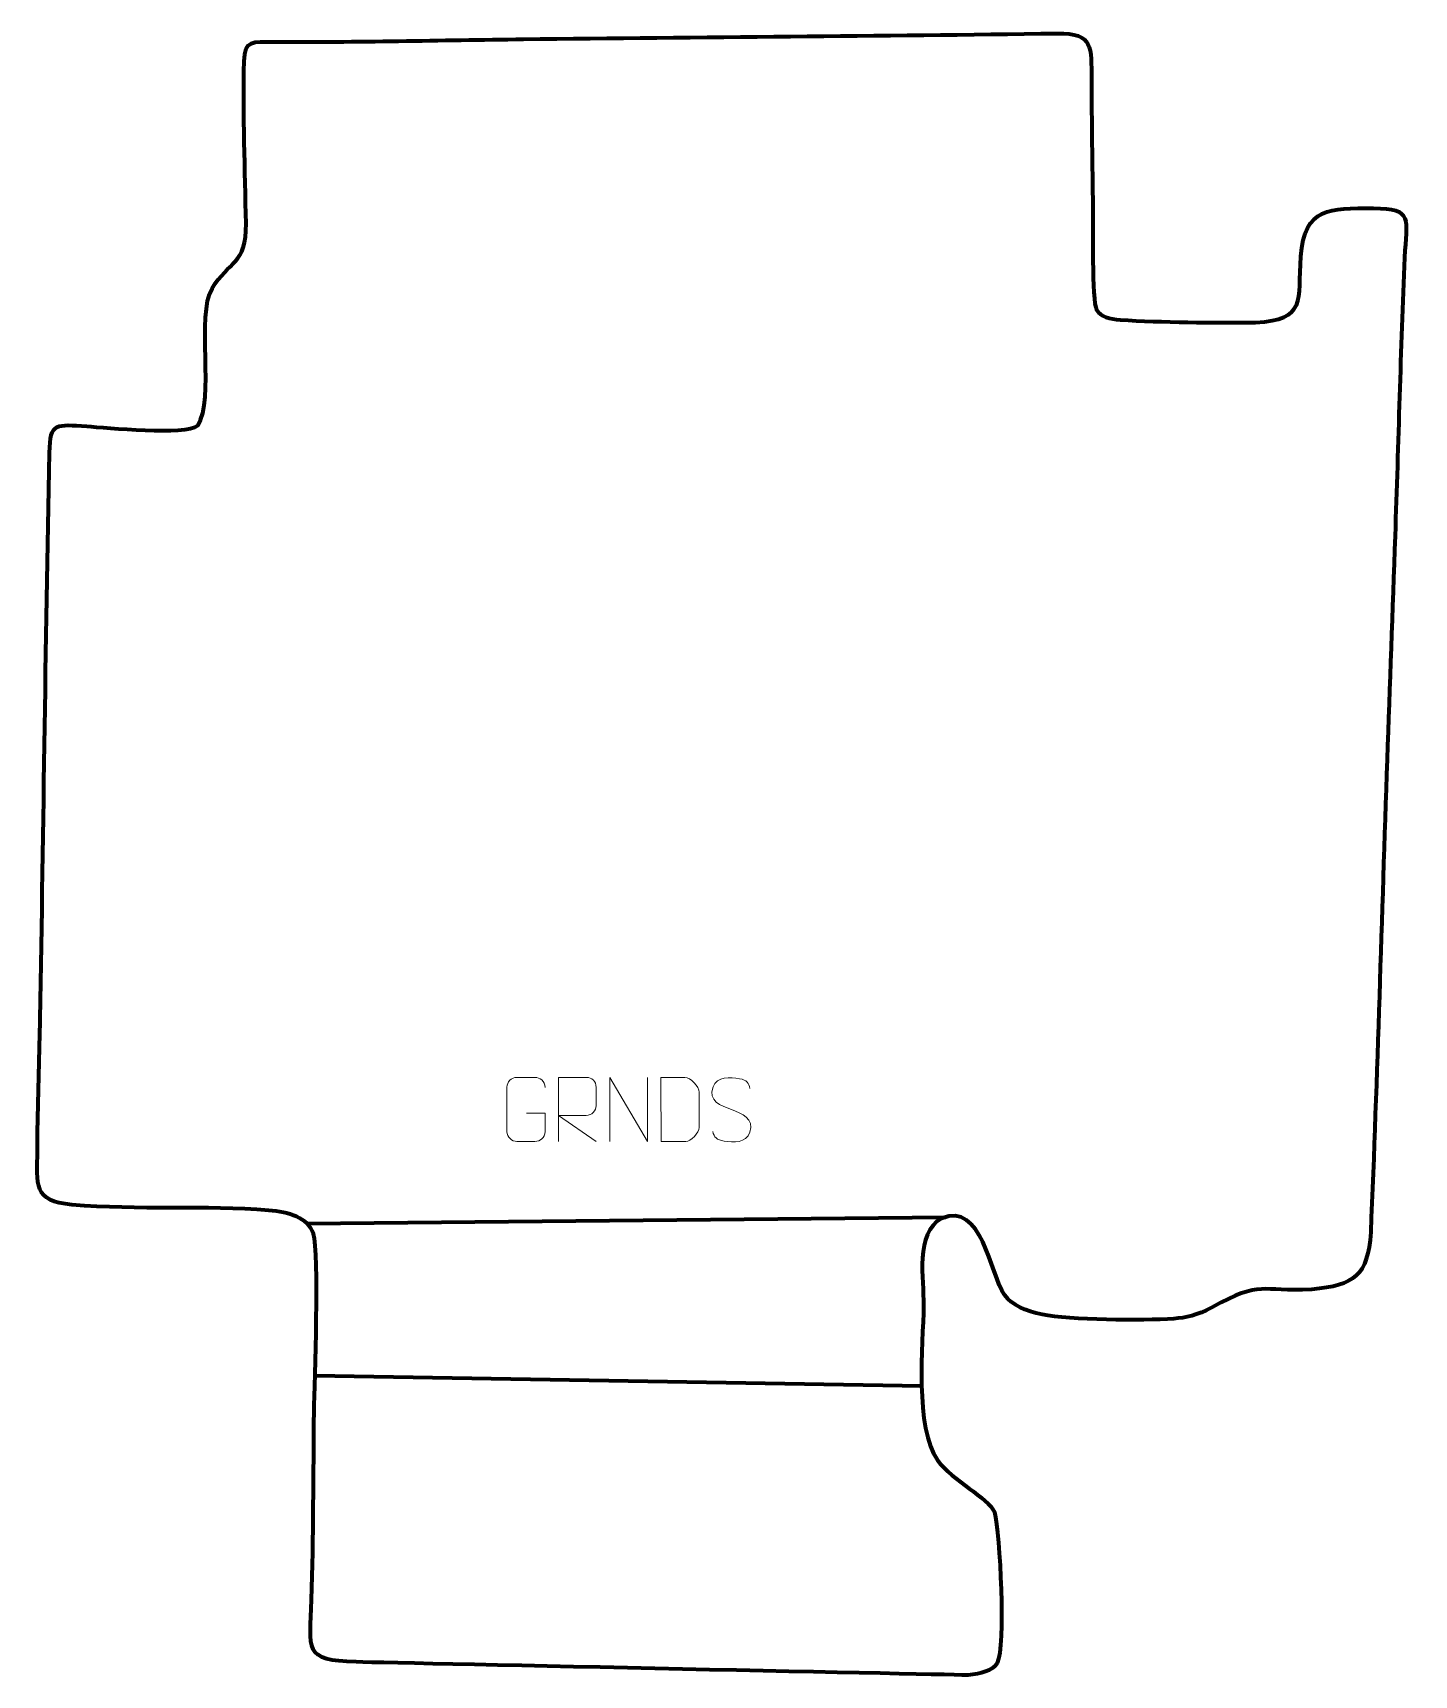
# Model space of a CAD drawing. Header units: millimetres. Extents: x 999 to 1536, y 109 to 749.
import ezdxf

# ---------------------------------------------------------------- set-up
doc = ezdxf.new("R2010")
doc.units = ezdxf.units.MM
doc.header["$MEASUREMENT"] = 0
doc.layers.add('layer 2', color=7, linetype='Continuous')
doc.layers.add('layer 3', color=7, linetype='Continuous')

msp = doc.modelspace()

# ---------------------------------------------------------------- linework, layer by layer
at = {"layer": 'layer 2', "color": 142, "lineweight": 158}
for points in [[(1105.2048, 285.0424), (1105.2048, 285.0424), (1353.9845, 287.5064), (1353.9845, 287.5064)], [(1108.4037, 225.8103), (1108.4037, 225.8103), (1344.618, 221.7431), (1344.618, 221.7431)]]:
    msp.add_open_spline(points, degree=3, dxfattribs=at)
at = {"layer": 'layer 3', "color": 242, "lineweight": 158}
msp.add_open_spline([(1362.7073, 109.1605), (1367.6361, 109.5786), (1372.2039, 110.7921), (1373.9793, 113.8889), (1373.9793, 113.8889), (1377.4348, 119.9165), (1375.0865, 164.4809), (1372.9455, 172.5815), (1372.9455, 172.5815), (1370.417, 178.3985), (1356.7061, 184.6971), (1350.8196, 192.8431), (1350.8196, 192.8431), (1341.8383, 205.2716), (1345.0664, 237.8228), (1345.3759, 253.2305), (1345.3759, 253.2305), (1345.4037, 263.0357), (1341.9682, 281.3767), (1352.3534, 286.9202), (1352.3534, 286.9202), (1368.373, 293.6983), (1370.8987, 265.8729), (1376.9996, 257.1009), (1376.9996, 257.1009), (1379.7249, 253.1825), (1385.1263, 250.8939), (1391.5354, 249.5784), (1391.5354, 249.5784), (1402.2667, 247.376), (1430.4127, 247.0739), (1442.8143, 247.9419), (1442.8143, 247.9419), (1447.3842, 248.2618), (1451.9011, 249.2553), (1457.5811, 252.3476), (1457.5811, 252.3476), (1477.4777, 263.1798), (1476.1977, 258.1586), (1496.4994, 259.3577), (1496.4994, 259.3577), (1513.2241, 260.8934), (1518.3126, 264.727), (1519.4668, 281.5667), (1519.4668, 281.5667), (1522.0882, 342.7781), (1523.7052, 404.3326), (1525.8455, 465.5978), (1525.8455, 465.5978), (1526.8668, 494.638), (1527.9165, 523.6771), (1528.9467, 552.7169), (1528.9467, 552.7169), (1530.2254, 588.7634), (1531.0815, 625.1271), (1532.6453, 661.112), (1532.6453, 661.112), (1533.2866, 675.8678), (1536.3871, 680.3208), (1520.4977, 680.2658), (1520.4977, 680.2658), (1503.3058, 680.2062), (1493.7906, 680.8543), (1492.2168, 661.4522), (1492.2168, 661.4522), (1491.2077, 643.9996), (1494.5376, 637.0214), (1474.6027, 635.7836), (1474.6027, 635.7836), (1458.3536, 635.7036), (1438.1436, 635.7827), (1421.9084, 636.8503), (1421.9084, 636.8503), (1417.929, 637.1119), (1414.2274, 638.0319), (1412.7026, 640.7546), (1412.7026, 640.7546), (1410.8025, 644.1471), (1411.3545, 674.372), (1411.2857, 680.6448), (1411.2857, 680.6448), (1411.0327, 697.1596), (1410.7756, 713.834), (1410.6935, 730.3431), (1410.6935, 730.3431), (1410.6309, 742.9025), (1411.6182, 748.5501), (1397.4713, 748.3478), (1397.4713, 748.3478), (1328.2051, 747.357), (1258.8474, 746.8602), (1189.5656, 746.0822), (1189.5656, 746.0822), (1157.3188, 745.7196), (1124.4895, 744.8531), (1092.3155, 745.0206), (1092.3155, 745.0206), (1084.1467, 745.0631), (1081.0114, 745.9799), (1080.7851, 737.5065), (1080.7851, 737.5065), (1080.2352, 716.9107), (1081.2027, 695.0415), (1081.5279, 674.3192), (1081.5279, 674.3192), (1081.7501, 658.0777), (1074.6956, 659.8775), (1068.2984, 649.0372), (1068.2984, 649.0372), (1062.1349, 638.5926), (1069.4767, 605.7166), (1062.7408, 595.6901), (1062.7408, 595.6901), (1058.3425, 591.6714), (1026.874, 594.9011), (1019.5327, 595.3864), (1019.5327, 595.3864), (1007.571, 596.0326), (1005.2623, 597.1623), (1005.0066, 585.0868), (1005.0066, 585.0868), (1003.4259, 509.2864), (1002.6941, 433.4036), (1001.211, 357.5684), (1001.211, 357.5684), (1000.9043, 342.9079), (1000.3419, 328.2436), (1000.3018, 313.5802), (1000.3018, 313.5802), (1000.2644, 299.9349), (998.5148, 293.6298), (1013.7413, 292.299), (1013.7413, 292.299), (1039.6135, 290.0378), (1065.7152, 292.1915), (1090.4073, 290.1093), (1090.4073, 290.1093), (1098.1895, 289.4529), (1105.6695, 287.3189), (1107.7846, 280.9534), (1107.7846, 280.9534), (1110.2182, 273.6294), (1108.224, 223.2963), (1108.0427, 211.8668), (1108.0427, 211.8668), (1107.7708, 187.4555), (1107.8136, 162.9379), (1107.0676, 138.5448), (1107.0676, 138.5448), (1106.4689, 118.9682), (1103.5301, 114.8212), (1124.4551, 114.2871), (1124.4551, 114.2871), (1145.38, 113.753), (1362.7073, 109.1605), (1362.7073, 109.1605)], degree=3, knots=[0, 0, 0, 0, 0.025, 0.025, 0.025, 0.025, 0.05, 0.05, 0.05, 0.05, 0.075, 0.075, 0.075, 0.075, 0.1, 0.1, 0.1, 0.1, 0.125, 0.125, 0.125, 0.125, 0.15, 0.15, 0.15, 0.15, 0.175, 0.175, 0.175, 0.175, 0.2, 0.2, 0.2, 0.2, 0.225, 0.225, 0.225, 0.225, 0.25, 0.25, 0.25, 0.25, 0.275, 0.275, 0.275, 0.275, 0.3, 0.3, 0.3, 0.3, 0.325, 0.325, 0.325, 0.325, 0.35, 0.35, 0.35, 0.35, 0.375, 0.375, 0.375, 0.375, 0.4, 0.4, 0.4, 0.4, 0.425, 0.425, 0.425, 0.425, 0.45, 0.45, 0.45, 0.45, 0.475, 0.475, 0.475, 0.475, 0.5, 0.5, 0.5, 0.5, 0.525, 0.525, 0.525, 0.525, 0.55, 0.55, 0.55, 0.55, 0.575, 0.575, 0.575, 0.575, 0.6, 0.6, 0.6, 0.6, 0.625, 0.625, 0.625, 0.625, 0.65, 0.65, 0.65, 0.65, 0.675, 0.675, 0.675, 0.675, 0.7, 0.7, 0.7, 0.7, 0.725, 0.725, 0.725, 0.725, 0.75, 0.75, 0.75, 0.75, 0.775, 0.775, 0.775, 0.775, 0.8, 0.8, 0.8, 0.8, 0.825, 0.825, 0.825, 0.825, 0.85, 0.85, 0.85, 0.85, 0.875, 0.875, 0.875, 0.875, 0.9, 0.9, 0.9, 0.9, 0.925, 0.925, 0.925, 0.925, 0.95, 0.95, 0.95, 0.95, 1, 1, 1, 1], dxfattribs=at)
at = {"layer": 'layer 3', "color": 250, "lineweight": 9}
for points, knots in [([(1190.7888, 327.9242), (1190.7888, 327.9242), (1197.9569, 327.9242), (1197.9569, 327.9242), (1197.9569, 327.9242), (1197.9569, 327.9242), (1197.9569, 320.7561), (1197.9569, 320.7561), (1197.9569, 320.7561), (1197.8172, 318.4327), (1196.14, 316.9531), (1193.9922, 316.9423), (1193.9922, 316.9423), (1191.6604, 316.9427), (1189.3284, 316.9427), (1186.9969, 316.9423), (1186.9969, 316.9423), (1185.072, 316.8369), (1183.0998, 318.7214), (1183.111, 320.7387), (1183.111, 320.7387), (1183.1114, 326.5088), (1183.1114, 332.2785), (1183.111, 338.0478), (1183.111, 338.0478), (1183.1152, 340.1859), (1184.862, 341.9051), (1187.0143, 341.8917), (1187.0143, 341.8917), (1189.34, 341.8917), (1191.6661, 341.8917), (1193.9922, 341.8917), (1193.9922, 341.8917), (1195.9389, 341.9271), (1197.9303, 340.4356), (1197.9569, 337.9979)], [0, 0, 0, 0, 0.1, 0.1, 0.1, 0.1, 0.2, 0.2, 0.2, 0.2, 0.3, 0.3, 0.3, 0.3, 0.4, 0.4, 0.4, 0.4, 0.5, 0.5, 0.5, 0.5, 0.6, 0.6, 0.6, 0.6, 0.7, 0.7, 0.7, 0.7, 0.8, 0.8, 0.8, 0.8, 1, 1, 1, 1]), ([(1203.2018, 316.9385), (1203.2018, 316.9385), (1203.2018, 341.892), (1203.2018, 341.892), (1203.2018, 341.892), (1206.7966, 341.892), (1210.3921, 341.892), (1213.9873, 341.892), (1213.9873, 341.892), (1216.3126, 341.8543), (1217.8699, 340.3643), (1217.8658, 337.9979), (1217.8658, 337.9979), (1217.8654, 335.9624), (1217.8654, 332.903), (1217.8658, 330.867), (1217.8658, 330.867), (1217.8593, 328.9915), (1216.047, 327.0497), (1214.0375, 327.0306), (1214.0375, 327.0306), (1214.0375, 327.0306), (1203.2018, 327.0306), (1203.2018, 327.0306), (1203.2018, 327.0306), (1203.2018, 327.0306), (1217.8565, 316.9385), (1217.8565, 316.9385)], [0, 0, 0, 0, 0.125, 0.125, 0.125, 0.125, 0.25, 0.25, 0.25, 0.25, 0.375, 0.375, 0.375, 0.375, 0.5, 0.5, 0.5, 0.5, 0.625, 0.625, 0.625, 0.625, 0.75, 0.75, 0.75, 0.75, 1, 1, 1, 1]), ([(1223.2065, 316.9385), (1223.2065, 316.9385), (1223.2065, 341.892), (1223.2065, 341.892), (1223.2065, 341.892), (1223.2065, 341.892), (1237.8613, 316.9385), (1237.8613, 316.9385), (1237.8613, 316.9385), (1237.8613, 316.9385), (1237.8613, 341.892), (1237.8613, 341.892)], [0, 0, 0, 0, 0.25, 0.25, 0.25, 0.25, 0.5, 0.5, 0.5, 0.5, 1, 1, 1, 1]), ([(1243.1416, 316.9666), (1245.4734, 316.967), (1250.4236, 316.943), (1252.7551, 316.9427), (1252.7551, 316.9427), (1254.6801, 316.8373), (1257.9987, 320.3789), (1257.9875, 322.3962), (1257.9875, 322.3962), (1257.9871, 328.1663), (1257.9871, 330.336), (1257.9875, 336.1053), (1257.9875, 336.1053), (1257.9832, 338.2434), (1254.6087, 341.9035), (1252.4563, 341.89), (1252.4563, 341.89), (1250.1306, 341.89), (1245.4063, 341.89), (1243.0802, 341.89), (1243.0802, 341.89), (1243.0806, 336.1431), (1243.1419, 322.7139), (1243.1416, 316.9666)], [0, 0, 0, 0, 0.14285714, 0.14285714, 0.14285714, 0.14285714, 0.28571429, 0.28571429, 0.28571429, 0.28571429, 0.42857143, 0.42857143, 0.42857143, 0.42857143, 0.57142857, 0.57142857, 0.57142857, 0.57142857, 0.71428571, 0.71428571, 0.71428571, 0.71428571, 1, 1, 1, 1]), ([(1270.5339, 329.4153), (1266.2856, 330.8857), (1261.3775, 332.6815), (1263.3826, 338.2018), (1263.3826, 338.2018), (1264.8861, 342.3417), (1270.0997, 341.9532), (1273.7033, 341.3521), (1273.7033, 341.3521), (1276.5639, 340.8749), (1277.4286, 339.6617), (1277.7392, 337.5776)], [0, 0, 0, 0, 0.25, 0.25, 0.25, 0.25, 0.5, 0.5, 0.5, 0.5, 1, 1, 1, 1]), ([(1270.5339, 329.4152), (1274.5525, 327.7685), (1279.582, 325.8802), (1277.748, 320.5199), (1277.748, 320.5199), (1276.2882, 316.2535), (1271.3774, 316.5102), (1267.6513, 317.0649), (1267.6513, 317.0649), (1264.9013, 317.4747), (1263.6804, 318.6882), (1263.3024, 320.8004)], [0, 0, 0, 0, 0.25, 0.25, 0.25, 0.25, 0.5, 0.5, 0.5, 0.5, 1, 1, 1, 1])]:
    msp.add_open_spline(points, degree=3, knots=knots, dxfattribs=at)

doc.saveas('drawing.dxf')
